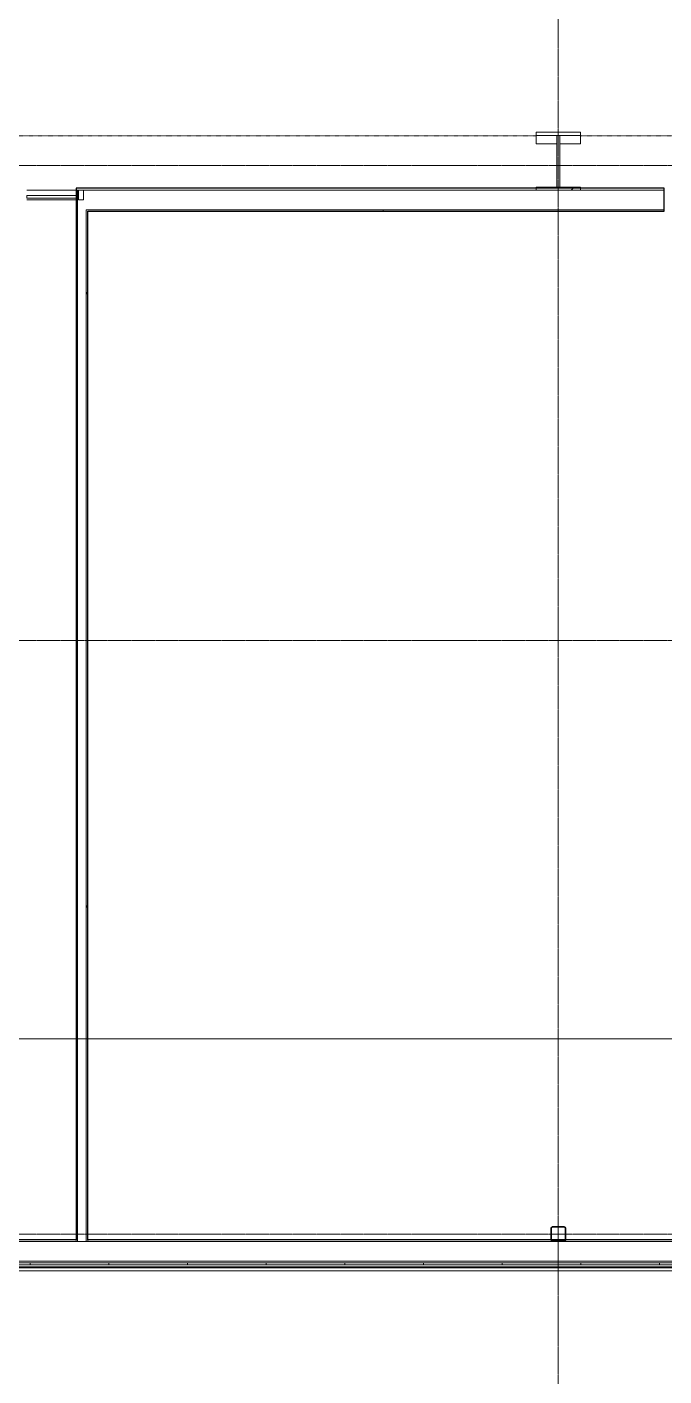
# Model space of a CAD drawing. Header units: inches. Extents: x 19712 to 27543, y -26063 to -18659.
# Drawn here: x 24607 to 24866, y -22842 to -22294 of the extents above; entities that cross this region are included whole.
import ezdxf

# ---------------------------------------------------------------- set-up
doc = ezdxf.new("R2010")
doc.units = ezdxf.units.IN
doc.header["$MEASUREMENT"] = 0
doc.linetypes.add('Dash 1_16_', pattern=[0.125, 0.0625, -0.0625])
doc.linetypes.add('Grid Line 1_2_', pattern=[0.875, 0.5, -0.125, 0.125, -0.125])
for name, color, linetype, lineweight in [('A-FLOR-CLRS', 90, 'Dash 1_16_', 9), ('A-GLAZ-CURT', 52, 'Continuous', 9), ('A-GLAZ-CWMG', 51, 'Continuous', 9), ('A-WALL', 113, 'Continuous', 9), ('A-WALL-PATT', 111, 'Continuous', 25), ('C-BLDG-PADS', 91, 'Continuous', 9), ('C-TOPO', 7, 'Continuous', 9), ('G-ANNO-SYMB', 111, 'Continuous', 9), ('I-WALL', 2, 'Continuous', 9), ('L-SITE-WALL', 31, 'Continuous', 9), ('S-BEAM', 12, 'Continuous', 9), ('S-COLS', 52, 'Continuous', 9), ('S-GRID', 1, 'Continuous', 9)]:
    doc.layers.add(name, color=color, linetype=linetype, lineweight=lineweight)
pattern_1 = [(0, (0, 0), (81.92, 20.48), [3.379, -58.061, 3.379, -58.061, -327.68]), (0, (0, 0), (81.92, 20.48), [-122.88, 3.379, -119.501, 3.379, -58.061, -143.36]), (0, (0, 0), (81.92, 20.48), [-307.2, 3.379, -37.581, 3.379, -99.021]), (120, (30.72, 10.24), (-58.6962, 60.704801), [3.379, -58.061, 3.379, -58.061, -327.68]), (120, (30.72, 10.24), (-58.6962, 60.704801), [-122.88, 3.379, -119.501, 3.379, -58.061, -143.36]), (120, (30.72, 10.24), (-58.6962, 60.704801), [-307.2, 3.379, -37.581, 3.379, -99.021]), (240, (40.96, 51.2), (-23.2238, -81.184801), [3.379, -58.061, 3.379, -58.061, -327.68]), (240, (40.96, 51.2), (-23.2238, -81.184801), [-122.88, 3.379, -119.501, 3.379, -58.061, -143.36]), (240, (40.96, 51.2), (-23.2238, -81.184801), [-307.2, 3.379, -37.581, 3.379, -99.021])]

# ---------------------------------------------------------------- blocks, each defined once
blk = doc.blocks.new('HSS-Hollow Structural Section-Column - HSS6X6X1_4-V5-Site Plan - Phase 1')
at = {"layer": 'S-COLS'}
h = blk.add_hatch(dxfattribs=at)
h.set_pattern_fill('FP_4', color=256, style=0, pattern_type=2)
h.set_pattern_definition([(225, (24822.89, -22784.303), (25.342707, -25.342707), []), (225, (24822.89, -22822.703), (25.342707, -25.342707), [])])
h.paths.add_polyline_path([(-2.53, 3), (-2.86, 2.86), (-3, 2.53), (-2.7, 2.7)], flags=0)
h.paths.add_polyline_path([(2.53, 3), (-2.53, 3), (-2.53, 2.77), (2.53, 2.77)], flags=0)
h.paths.add_polyline_path([(2.53, 3), (2.7, 2.7), (3, 2.53), (2.86, 2.86)], flags=0)
h.paths.add_polyline_path([(3, -2.53), (2.7, -2.7), (2.53, -3), (2.86, -2.86)], flags=0)
h.paths.add_polyline_path([(3, 2.53), (2.77, 2.53), (2.77, -2.53), (3, -2.53)], flags=0)
h.paths.add_polyline_path([(-3, -2.53), (-2.86, -2.86), (-2.53, -3), (-2.7, -2.7)], flags=0)
h.paths.add_polyline_path([(-2.77, 2.53), (-3, 2.53), (-3, -2.53), (-2.77, -2.53)], flags=0)
h.paths.add_polyline_path([(2.53, -2.77), (-2.53, -2.77), (-2.53, -3), (2.53, -3)], flags=0)
at = {"layer": 'S-COLS', "lineweight": 15}
for p, q in [((-3, 2.53), (-3, -2.53)), ((-2.77, -2.53), (-2.77, 2.53)), ((2.53, 3), (-2.53, 3)), ((-2.53, 2.77), (2.53, 2.77)), ((2.77, 2.53), (2.77, -2.53)), ((3, -2.53), (3, 2.53)), ((2.53, -2.77), (-2.53, -2.77)), ((-2.53, -3), (2.53, -3))]:
    blk.add_line(p, q, dxfattribs=at)
for centre, radius, start, end in [((-2.53, 2.53), 0.466, 90, 180), ((-2.53, 2.53), 0.233, 90, 180), ((2.53, 2.53), 0.466, 360, 90), ((2.53, 2.53), 0.233, 0, 90), ((-2.53, -2.53), 0.466, 180, 270), ((-2.53, -2.53), 0.233, 180, 270), ((2.53, -2.53), 0.233, 270, 360), ((2.53, -2.53), 0.466, 270, 360)]:
    blk.add_arc(centre, radius, start, end, dxfattribs=at)
blk = doc.blocks.new('Girt_C - 8_D-948186-Site Plan - Phase 1')
at = {"layer": 'S-BEAM'}
for p, q in [((24820.36, -22787.3), (24535.92, -22787.3)), ((25109.86, -22787.3), (24825.42, -22787.3)), ((22070.77, -22795.3), (26266.89, -22795.3))]:
    blk.add_line(p, q, dxfattribs=at)
blk = doc.blocks.new('System Panel - Glazed-809283-Site Plan - Phase 1')
at = {"layer": 'A-GLAZ-CURT'}
for p, q in [((10.5, 1.25), (-10.5, 1.25)), ((-10.5, 1.25), (-10.5, 0.25)), ((-10.5, 0.25), (10.5, 0.25)), ((10.5, 1.25), (-9.5, 1.25)), ((-9.5, 0.25), (10.5, 0.25)), ((10.5, 0.25), (10.5, 1.25)), ((10.5, 1.25), (10.5, 0.25))]:
    blk.add_line(p, q, dxfattribs=at)
blk = doc.blocks.new('Rectangular Mullion - Rectangular Mullion 1-771667-Site Plan - Phase 1')
at = {"layer": 'A-GLAZ-CWMG'}
for p, q in [((24606.77, -22360.05), (24626.77, -22360.05)), ((24606.77, -22364.05), (24626.77, -22364.05))]:
    blk.add_line(p, q, dxfattribs=at)
blk = doc.blocks.new('Rectangular Mullion - Rectangular Mullion 1-809287-Site Plan - Phase 1')
at = {"layer": 'A-GLAZ-CWMG', "lineweight": 13}
for p, q in [((0, 2), (-2, 2)), ((-2, 2), (-2, -2)), ((0, -2), (0, 2)), ((-2, -2), (0, -2))]:
    blk.add_line(p, q, dxfattribs=at)

msp = doc.modelspace()

# ---------------------------------------------------------------- hatches: boundary and pattern name
at = {"layer": 'A-WALL-PATT', "lineweight": 9}
h = msp.add_hatch(dxfattribs=at)
h.set_pattern_fill('FP_6', color=256, style=0, pattern_type=2)
h.set_pattern_definition(pattern_1)
h.paths.add_polyline_path([(24626.765225, -22787.30281), (24627.390225, -22787.30281), (24627.390225, -22360.05281), (24626.765225, -22360.05281), (24626.765225, -22786.67781)], flags=0)
h = msp.add_hatch(dxfattribs=at)
h.set_pattern_fill('FP_6', color=256, style=0, pattern_type=2)
h.set_pattern_definition(pattern_1)
h.paths.add_polyline_path([(24630.890225, -22787.30281), (24631.515225, -22787.30281), (24631.515225, -22368.05281), (24630.890225, -22368.05281), (24630.890225, -22786.67781)], flags=0)
h = msp.add_hatch(dxfattribs=at)
h.set_pattern_fill('FP_6', color=256, style=0, pattern_type=2)
h.set_pattern_definition(pattern_1)
h.paths.add_polyline_path([(25726.390225, -22368.67781), (25726.390225, -22368.05281), (25725.515225, -22368.05281), (25725.515225, -22368.67781)], flags=0)
h.paths.add_polyline_path([(25709.390225, -22368.67781), (25709.390225, -22368.05281), (25583.853841, -22368.05281), (25583.853841, -22368.67781), (25602.434247, -22368.67781)], flags=0)
h.paths.add_polyline_path([(25582.853841, -22368.67781), (25582.853841, -22368.05281), (25577.853841, -22368.05281), (25577.853841, -22368.67781)], flags=0)
h.paths.add_polyline_path([(25576.853841, -22368.67781), (25576.853841, -22368.05281), (25546.765225, -22368.05281), (25546.765225, -22368.67781)], flags=0)
h.paths.add_polyline_path([(25450.015225, -22368.67781), (25450.015225, -22368.05281), (25446.92661, -22368.06581), (25446.92661, -22368.67781)], flags=0)
h.paths.add_polyline_path([(25445.92661, -22368.67781), (25445.92661, -22368.05281), (25440.92661, -22368.091062), (25440.92661, -22368.67781)], flags=0)
h.paths.add_polyline_path([(25439.92661, -22368.67781), (25439.92661, -22368.05281), (25314.390225, -22368.05281), (25314.390225, -22368.67781), (25378.122247, -22368.67781)], flags=0)
h.paths.add_polyline_path([(25302.390225, -22368.67781), (25302.390225, -22368.05281), (25301.515225, -22368.05281), (25301.515225, -22368.67781)], flags=0)
h.paths.add_polyline_path([(25296.765225, -22368.67781), (25296.765225, -22368.05281), (25169.515225, -22368.05281), (25169.515225, -22368.67781), (25265.966247, -22368.67781)], flags=0)
h.paths.add_polyline_path([(25105.265225, -22368.67781), (25105.265225, -22368.05281), (24979.515225, -22368.05281), (24979.515225, -22368.67781), (25041.654247, -22368.67781)], flags=0)
h.paths.add_polyline_path([(25110.890225, -22368.67781), (25110.890225, -22368.05281), (25110.015225, -22368.05281), (25110.015225, -22368.67781)], flags=0)
h.paths.add_polyline_path([(24974.765225, -22368.67781), (24974.765225, -22368.05281), (24937.890225, -22368.05281), (24937.890225, -22368.67781)], flags=0)
h.paths.add_polyline_path([(24865.890225, -22368.67781), (24865.890225, -22368.05281), (24631.515225, -22368.05281), (24631.515225, -22368.67781), (24817.342247, -22368.67781)], flags=0)
h = msp.add_hatch(dxfattribs=at)
h.set_pattern_fill('FP_8', color=256, style=0, pattern_type=2)
h.set_pattern_definition([(0, (0, 0), (0, 32), []), (90, (0, 0), (-32, 2e-15), [])])
h.paths.add_polyline_path([(24244.015225, -22796.80281), (25078.015225, -22796.80281), (25078.015225, -22796.05281), (24244.015225, -22796.05281)], flags=0)
at = {"layer": 'S-COLS'}
h = msp.add_hatch(dxfattribs=at)
h.set_pattern_fill('FP_1', color=256, style=0, pattern_type=2)
h.set_pattern_definition([(45, (0, 0), (-25.342707, 25.342707), []), (45, (0, 38.4), (-25.342707, 25.342707), [])])
h.paths.add_polyline_path([(24831.890225, -22360.05281), (24831.890225, -22358.80281), (24813.890225, -22358.80281), (24813.890225, -22360.05281), (24817.342247, -22360.05281)], flags=0)

# ---------------------------------------------------------------- linework, layer by layer
at = {"layer": 'A-FLOR-CLRS'}
for p, q in [((24603.390225, -22338.05281), (24813.890225, -22338.05281)), ((24831.890225, -22338.05281), (25103.390225, -22338.05281))]:
    msp.add_line(p, q, dxfattribs=at)
at = {"layer": 'A-WALL'}
for p, q in [((24626.765225, -22360.05281), (24865.890225, -22360.05281)), ((24627.390225, -22360.05281), (24627.390225, -22787.30281)), ((24630.890225, -22368.05281), (24630.890225, -22787.30281)), ((24630.890225, -22368.05281), (24865.890225, -22368.05281)), ((24626.765225, -22786.67781), (24626.765225, -22787.30281)), ((24631.515225, -22786.67781), (24631.515225, -22787.30281)), ((25078.015225, -22796.05281), (24244.015225, -22796.05281)), ((25078.015225, -22796.80281), (24244.015225, -22796.80281)), ((25078.015225, -22797.67781), (24244.015225, -22797.67781))]:
    msp.add_line(p, q, dxfattribs=at)
at = {"layer": 'C-BLDG-PADS'}
msp.add_line((24243.765225, -22799.30281), (25078.015225, -22799.30281), dxfattribs=at)
at = {"layer": 'C-TOPO'}
msp.add_line((25078.015225, -22799.302734), (24243.765225, -22799.302734), dxfattribs=at)
at = {"layer": 'G-ANNO-SYMB'}
msp.add_line((27101.502746, -22705.014947), (20024.233411, -22705.014947), dxfattribs=at)
at = {"layer": 'I-WALL', "lineweight": 25}
for p, q in [((24631.515225, -22359.30281), (24626.765225, -22359.30281)), ((24626.765225, -22359.30281), (24626.765225, -22786.67781)), ((24631.515225, -22786.67781), (24631.515225, -22368.67781))]:
    msp.add_line(p, q, dxfattribs=at)
at = {"layer": 'L-SITE-WALL', "lineweight": 25}
for p, q in [((24865.890225, -22359.30281), (24631.515225, -22359.30281)), ((24865.890225, -22368.67781), (24865.890225, -22359.30281)), ((24631.515225, -22368.67781), (24865.890225, -22368.67781)), ((24626.765225, -22786.67781), (24536.390225, -22786.67781)), ((24819.890225, -22786.67781), (24631.515225, -22786.67781)), ((24825.664535, -22786.67781), (24820.115915, -22786.67781)), ((24974.765225, -22786.67781), (24825.890225, -22786.67781)), ((24244.015225, -22797.92781), (25078.015225, -22797.92781))]:
    msp.add_line(p, q, dxfattribs=at)
at = {"layer": 'S-COLS', "lineweight": 15}
for p, q in [((24831.890225, -22336.549442), (24813.890225, -22336.549442)), ((24813.890225, -22336.549442), (24813.890225, -22337.802767)), ((24813.890225, -22337.802767), (24831.890225, -22337.802767)), ((24823.515225, -22337.802767), (24822.265225, -22337.802767)), ((24822.265225, -22337.802767), (24822.265225, -22358.80281)), ((24823.515225, -22358.80281), (24823.515225, -22337.802767)), ((24831.890225, -22337.802767), (24831.890225, -22336.549442)), ((24813.890225, -22358.80281), (24813.890225, -22360.05281)), ((24831.890225, -22358.80281), (24813.890225, -22358.80281)), ((24813.890225, -22360.05281), (24831.890225, -22360.05281)), ((24822.265225, -22358.80281), (24823.515225, -22358.80281)), ((24831.890225, -22360.05281), (24831.890225, -22358.80281))]:
    msp.add_line(p, q, dxfattribs=at)
at = {"layer": 'S-COLS'}
for p, q in [((24813.890225, -22337.802767), (24813.890225, -22341.306135)), ((24831.890225, -22337.802767), (24831.890225, -22341.306135)), ((24822.265225, -22341.306135), (24813.890225, -22341.306135)), ((24831.890225, -22341.306135), (24823.515225, -22341.306135))]:
    msp.add_line(p, q, dxfattribs=at)
at = {"layer": 'S-GRID', "linetype": 'Grid Line 1_2_'}
for p, q in [((24822.890225, -23874.70128), (24822.890225, -18787.198833)), ((27542.721343, -22350.05281), (19848.989376, -22350.05281)), ((27542.721343, -22543.05281), (19848.989376, -22543.05281)), ((27542.721343, -22784.30281), (19848.989376, -22784.30281))]:
    msp.add_line(p, q, dxfattribs=at)

# ---------------------------------------------------------------- block references
at = {"layer": 'A-GLAZ-CURT', "rotation": 180}
msp.add_blockref('System Panel - Glazed-809283-Site Plan - Phase 1', (24617.265225, -22362.05281), dxfattribs=at)
at = {"layer": 'A-GLAZ-CWMG'}
for name, p in [('Rectangular Mullion - Rectangular Mullion 1-771667-Site Plan - Phase 1', (0, 0)), ('Rectangular Mullion - Rectangular Mullion 1-809287-Site Plan - Phase 1', (24629.765225, -22362.05281))]:
    msp.add_blockref(name, p, dxfattribs=at)
at = {"layer": 'S-BEAM'}
msp.add_blockref('Girt_C - 8_D-948186-Site Plan - Phase 1', (0, 0), dxfattribs=at)
at = {"layer": 'S-COLS', "rotation": 180}
msp.add_blockref('HSS-Hollow Structural Section-Column - HSS6X6X1_4-V5-Site Plan - Phase 1', (24822.890225, -22784.30281), dxfattribs=at)

doc.saveas('drawing.dxf')
